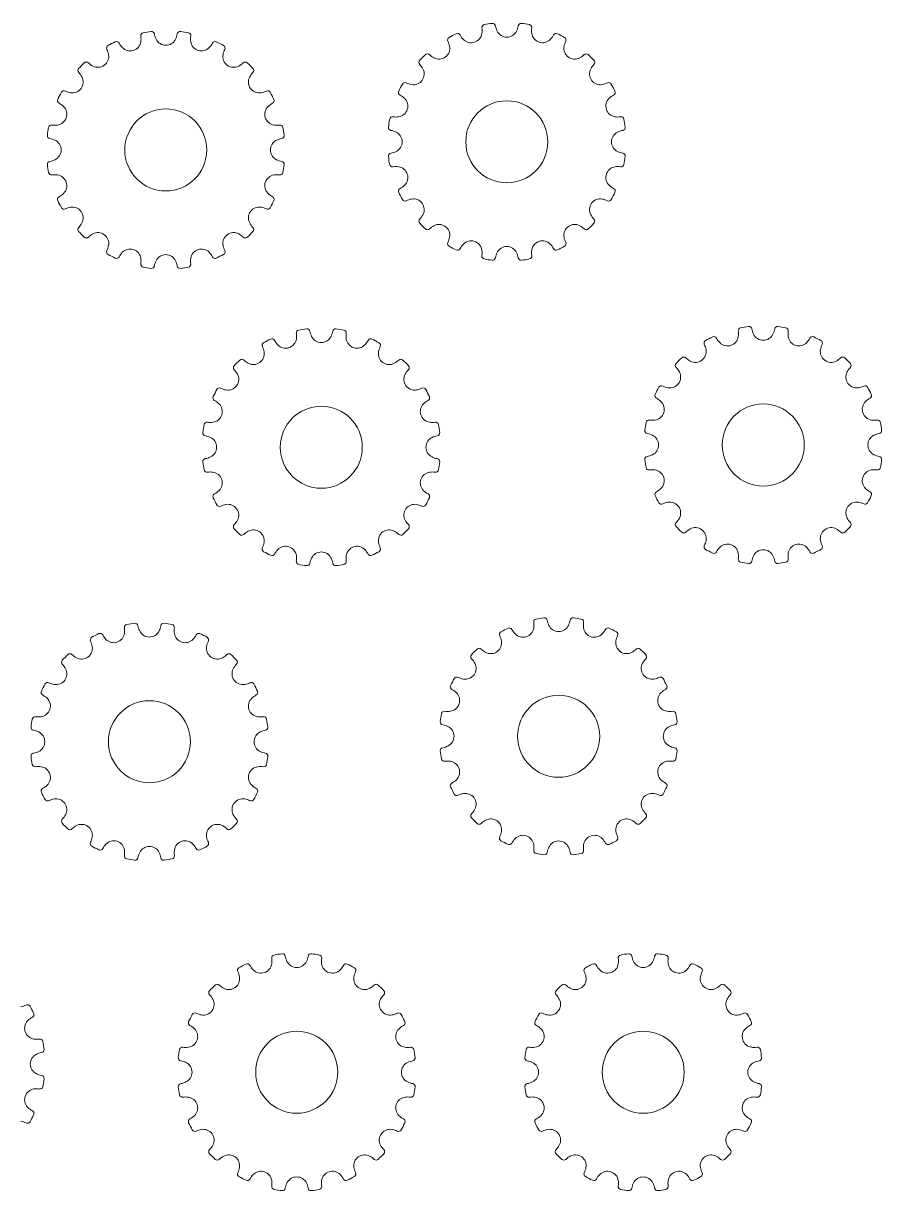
# Model space of a CAD drawing. Header units: millimetres. Extents: x -235 to 641, y 0 to 414.
# Drawn here: x 596.6 to 640.6, y 71 to 130.8 of the extents above; entities that cross this region are included whole.
import ezdxf

# ---------------------------------------------------------------- set-up
doc = ezdxf.new("R2010")
doc.units = ezdxf.units.MM

msp = doc.modelspace()

# ---------------------------------------------------------------- linework, layer by layer
at = {"lineweight": 0}
for centre in [(621.392, 124.733), (603.926, 124.315), (611.891, 109.096), (634.524, 109.21), (624.047, 94.297), (603.088, 94.018), (610.631, 77.098), (628.376, 77.098)]:
    msp.add_circle(centre, 2.1, dxfattribs=at)
for centre, radius, start, end in [((602.796, 130.166), 0.15, 100.93261, 188.22305), ((603.926, 124.315), 6.11, 97.06739, 100.93261), ((603.193, 130.229), 0.15, 9.77695, 97.06739), ((604.66, 130.229), 0.15, 82.93261, 170.22305), ((603.926, 124.315), 6.11, 79.06739, 82.93261), ((605.057, 130.166), 0.15, 351.77695, 79.06739), ((620.262, 130.585), 0.15, 100.93261, 188.22305), ((619.124, 130.421), 1, 352.01055, 8.22305), ((621.392, 124.733), 6.11, 97.06739, 100.93261), ((620.659, 130.648), 0.15, 9.77695, 97.06739), ((621.792, 130.843), 1, 189.77695, 205.98945), ((621.392, 130.648), 0.555, 205.98945, 334.01055), ((620.992, 130.843), 1, 334.01055, 350.22305), ((622.126, 130.648), 0.15, 82.93261, 170.22305), ((621.392, 124.733), 6.11, 79.06739, 82.93261), ((622.523, 130.585), 0.15, 351.77695, 79.06739), ((623.661, 130.421), 1, 171.77695, 187.98945), ((603.926, 124.315), 6.11, 115.06739, 118.93261), ((601.401, 129.713), 0.15, 27.77695, 115.06739), ((602.419, 130.249), 1, 207.77695, 223.98945), ((602.099, 129.94), 0.555, 223.98945, 352.01055), ((601.658, 130.002), 1, 352.01055, 8.22305), ((604.326, 130.425), 1, 189.77695, 205.98945), ((603.926, 130.23), 0.555, 205.98945, 334.01055), ((603.526, 130.425), 1, 334.01055, 350.22305), ((606.195, 130.002), 1, 171.77695, 187.98945), ((605.754, 129.94), 0.555, 187.98945, 316.01055), ((605.434, 130.249), 1, 316.01055, 332.22305), ((606.452, 129.713), 0.15, 64.93261, 152.22305), ((603.926, 124.315), 6.11, 61.06739, 64.93261), ((618.509, 129.95), 0.15, 118.93261, 206.22305), ((617.477, 129.441), 1, 10.01055, 26.22305), ((621.392, 124.733), 6.11, 115.06739, 118.93261), ((618.867, 130.132), 0.15, 27.77695, 115.06739), ((619.885, 130.668), 1, 207.77695, 223.98945), ((619.564, 130.359), 0.555, 223.98945, 352.01055), ((623.22, 130.359), 0.555, 187.98945, 316.01055), ((622.9, 130.668), 1, 316.01055, 332.22305), ((623.917, 130.132), 0.15, 64.93261, 152.22305), ((621.392, 124.733), 6.11, 61.06739, 64.93261), ((625.307, 129.441), 1, 153.77695, 169.98945), ((624.276, 129.95), 0.15, 333.77695, 61.06739), ((600.45, 129.1), 0.555, 241.98945, 10.01055), ((601.043, 129.531), 0.15, 118.93261, 206.22305), ((600.011, 129.023), 1, 10.01055, 26.22305), ((607.403, 129.1), 0.555, 169.98945, 298.01055), ((607.841, 129.023), 1, 153.77695, 169.98945), ((606.81, 129.531), 0.15, 333.77695, 61.06739), ((621.392, 124.733), 6.11, 133.06739, 136.93261), ((617.322, 129.087), 0.15, 45.77695, 133.06739), ((618.125, 129.912), 1, 225.77695, 241.98945), ((617.916, 129.519), 0.555, 241.98945, 10.01055), ((624.869, 129.519), 0.555, 169.98945, 298.01055), ((624.66, 129.912), 1, 298.01055, 314.22305), ((625.462, 129.087), 0.15, 46.93261, 134.22305), ((621.392, 124.733), 6.11, 43.06739, 46.93261), ((603.926, 124.315), 6.11, 133.06739, 136.93261), ((599.857, 128.669), 0.15, 45.77695, 133.06739), ((600.659, 129.493), 1, 225.77695, 241.98945), ((607.194, 129.493), 1, 298.01055, 314.22305), ((607.996, 128.669), 0.15, 46.93261, 134.22305), ((603.926, 124.315), 6.11, 43.06739, 46.93261), ((617.038, 128.803), 0.15, 136.93261, 224.22305), ((616.214, 128.001), 1, 28.01055, 44.22305), ((626.571, 128.001), 1, 135.77695, 151.98945), ((625.746, 128.803), 0.15, 315.77695, 43.06739), ((599.141, 127.791), 0.555, 259.98945, 28.01055), ((599.572, 128.384), 0.15, 136.93261, 224.22305), ((598.748, 127.582), 1, 28.01055, 44.22305), ((608.712, 127.791), 0.555, 151.98945, 280.01055), ((609.105, 127.582), 1, 135.77695, 151.98945), ((608.281, 128.384), 0.15, 315.77695, 43.06739), ((616.607, 128.21), 0.555, 259.98945, 28.01055), ((626.178, 128.21), 0.555, 151.98945, 280.01055), ((598.71, 127.198), 0.15, 63.77695, 151.06739), ((599.218, 128.23), 1, 243.77695, 259.98945), ((608.634, 128.23), 1, 280.01055, 296.22305), ((609.143, 127.198), 0.15, 28.93261, 116.22305), ((615.994, 127.259), 0.15, 154.93261, 242.22305), ((621.392, 124.733), 6.11, 151.06739, 154.93261), ((616.176, 127.617), 0.15, 63.77695, 151.06739), ((616.684, 128.648), 1, 243.77695, 259.98945), ((626.1, 128.648), 1, 280.01055, 296.22305), ((626.608, 127.617), 0.15, 28.93261, 116.22305), ((621.392, 124.733), 6.11, 25.06739, 28.93261), ((626.791, 127.259), 0.15, 297.77695, 25.06739), ((598.528, 126.84), 0.15, 154.93261, 242.22305), ((603.926, 124.315), 6.11, 151.06739, 154.93261), ((597.992, 125.822), 1, 46.01055, 62.22305), ((609.861, 125.822), 1, 117.77695, 133.98945), ((603.926, 124.315), 6.11, 25.06739, 28.93261), ((609.325, 126.84), 0.15, 297.77695, 25.06739), ((615.767, 126.561), 0.555, 277.98945, 46.01055), ((615.458, 126.241), 1, 46.01055, 62.22305), ((627.018, 126.561), 0.555, 133.98945, 262.01055), ((627.327, 126.241), 1, 117.77695, 133.98945), ((598.301, 126.142), 0.555, 277.98945, 46.01055), ((609.552, 126.142), 0.555, 133.98945, 262.01055), ((598.075, 125.445), 0.15, 81.77695, 169.06739), ((598.239, 126.583), 1, 261.77695, 277.98945), ((609.614, 126.583), 1, 262.01055, 278.22305), ((609.778, 125.445), 0.15, 10.93261, 98.22305), ((621.392, 124.733), 6.11, 169.06739, 172.93261), ((615.54, 125.864), 0.15, 81.77695, 169.06739), ((615.705, 127.002), 1, 261.77695, 277.98945), ((627.08, 127.002), 1, 262.01055, 278.22305), ((627.244, 125.864), 0.15, 10.93261, 98.22305), ((621.392, 124.733), 6.11, 7.06739, 10.93261), ((598.012, 125.048), 0.15, 172.93261, 260.22305), ((603.926, 124.315), 6.11, 169.06739, 172.93261), ((609.841, 125.048), 0.15, 279.77695, 7.06739), ((603.926, 124.315), 6.11, 7.06739, 10.93261), ((615.478, 125.467), 0.15, 172.93261, 260.22305), ((615.282, 124.333), 1, 64.01055, 80.22305), ((615.477, 124.733), 0.555, 295.98945, 64.01055), ((627.307, 124.733), 0.555, 115.98945, 244.01055), ((627.502, 124.333), 1, 99.77695, 115.98945), ((627.307, 125.467), 0.15, 279.77695, 7.06739), ((597.816, 123.915), 1, 64.01055, 80.22305), ((598.011, 124.315), 0.555, 295.98945, 64.01055), ((609.841, 124.315), 0.555, 115.98945, 244.01055), ((610.036, 123.915), 1, 99.77695, 115.98945), ((598.012, 123.581), 0.15, 99.77695, 187.06739), ((597.816, 124.715), 1, 279.77695, 295.98945), ((610.036, 124.715), 1, 244.01055, 260.22305), ((609.841, 123.581), 0.15, 352.93261, 80.22305), ((615.478, 124), 0.15, 99.77695, 187.06739), ((621.392, 124.733), 6.11, 187.06739, 190.93261), ((615.282, 125.133), 1, 279.77695, 295.98945), ((627.502, 125.133), 1, 244.01055, 260.22305), ((627.307, 124), 0.15, 352.93261, 80.22305), ((621.392, 124.733), 6.11, 349.06739, 352.93261), ((603.926, 124.315), 6.11, 187.06739, 190.93261), ((598.075, 123.184), 0.15, 190.93261, 278.22305), ((609.778, 123.184), 0.15, 261.77695, 349.06739), ((603.926, 124.315), 6.11, 349.06739, 352.93261), ((615.54, 123.603), 0.15, 190.93261, 278.22305), ((615.705, 122.465), 1, 82.01055, 98.22305), ((615.767, 122.906), 0.555, 313.98945, 82.01055), ((627.018, 122.906), 0.555, 97.98945, 226.01055), ((627.08, 122.465), 1, 81.77695, 97.98945), ((627.244, 123.603), 0.15, 261.77695, 349.06739), ((598.239, 122.046), 1, 82.01055, 98.22305), ((598.301, 122.487), 0.555, 313.98945, 82.01055), ((609.552, 122.487), 0.555, 97.98945, 226.01055), ((609.614, 122.046), 1, 81.77695, 97.98945), ((598.528, 121.789), 0.15, 117.77695, 205.06739), ((597.992, 122.807), 1, 297.77695, 313.98945), ((609.861, 122.807), 1, 226.01055, 242.22305), ((609.325, 121.789), 0.15, 334.93261, 62.22305), ((615.994, 122.208), 0.15, 117.77695, 205.06739), ((621.392, 124.733), 6.11, 205.06739, 208.93261), ((615.458, 123.226), 1, 297.77695, 313.98945), ((627.327, 123.226), 1, 226.01055, 242.22305), ((621.392, 124.733), 6.11, 331.06739, 334.93261), ((626.791, 122.208), 0.15, 334.93261, 62.22305), ((603.926, 124.315), 6.11, 205.06739, 208.93261), ((598.71, 121.431), 0.15, 208.93261, 296.22305), ((599.218, 120.4), 1, 100.01055, 116.22305), ((599.141, 120.838), 0.555, 331.98945, 100.01055), ((608.712, 120.838), 0.555, 79.98945, 208.01055), ((608.634, 120.4), 1, 63.77695, 79.98945), ((609.143, 121.431), 0.15, 243.77695, 331.06739), ((603.926, 124.315), 6.11, 331.06739, 334.93261), ((616.176, 121.85), 0.15, 208.93261, 296.22305), ((616.684, 120.818), 1, 100.01055, 116.22305), ((616.607, 121.257), 0.555, 331.98945, 100.01055), ((626.178, 121.257), 0.555, 79.98945, 208.01055), ((626.1, 120.818), 1, 63.77695, 79.98945), ((626.608, 121.85), 0.15, 243.77695, 331.06739), ((617.038, 120.664), 0.15, 135.77695, 223.06739), ((616.214, 121.466), 1, 315.77695, 331.98945), ((626.571, 121.466), 1, 208.01055, 224.22305), ((625.746, 120.664), 0.15, 316.93261, 44.22305), ((599.572, 120.245), 0.15, 135.77695, 223.06739), ((603.926, 124.315), 6.11, 223.06739, 226.93261), ((598.748, 121.047), 1, 315.77695, 331.98945), ((603.926, 124.315), 6.11, 313.06739, 316.93261), ((609.105, 121.047), 1, 208.01055, 224.22305), ((608.281, 120.245), 0.15, 316.93261, 44.22305), ((621.392, 124.733), 6.11, 223.06739, 226.93261), ((617.322, 120.379), 0.15, 226.93261, 314.22305), ((618.125, 119.555), 1, 118.01055, 134.22305), ((617.916, 119.948), 0.555, 349.98945, 118.01055), ((624.869, 119.948), 0.555, 61.98945, 190.01055), ((624.66, 119.555), 1, 45.77695, 61.98945), ((625.462, 120.379), 0.15, 225.77695, 313.06739), ((621.392, 124.733), 6.11, 313.06739, 316.93261), ((599.857, 119.96), 0.15, 226.93261, 314.22305), ((600.659, 119.136), 1, 118.01055, 134.22305), ((600.45, 119.529), 0.555, 349.98945, 118.01055), ((607.403, 119.529), 0.555, 61.98945, 190.01055), ((607.194, 119.136), 1, 45.77695, 61.98945), ((607.996, 119.96), 0.15, 225.77695, 313.06739), ((618.509, 119.517), 0.15, 153.77695, 241.06739), ((617.477, 120.025), 1, 333.77695, 349.98945), ((619.564, 119.108), 0.555, 7.98945, 136.01055), ((623.22, 119.108), 0.555, 43.98945, 172.01055), ((625.307, 120.025), 1, 190.01055, 206.22305), ((624.276, 119.517), 0.15, 298.93261, 26.22305), ((601.043, 119.098), 0.15, 153.77695, 241.06739), ((600.011, 119.607), 1, 333.77695, 349.98945), ((603.926, 124.315), 6.11, 241.06739, 244.93261), ((602.419, 118.38), 1, 136.01055, 152.22305), ((602.099, 118.689), 0.555, 7.98945, 136.01055), ((603.926, 118.4), 0.555, 25.98945, 154.01055), ((605.754, 118.689), 0.555, 43.98945, 172.01055), ((605.434, 118.38), 1, 27.77695, 43.98945), ((603.926, 124.315), 6.11, 295.06739, 298.93261), ((607.841, 119.607), 1, 190.01055, 206.22305), ((606.81, 119.098), 0.15, 298.93261, 26.22305), ((621.392, 124.733), 6.11, 241.06739, 244.93261), ((618.867, 119.335), 0.15, 244.93261, 332.22305), ((619.885, 118.799), 1, 136.01055, 152.22305), ((619.124, 119.046), 1, 351.77695, 7.98945), ((621.792, 118.623), 1, 154.01055, 170.22305), ((621.392, 118.818), 0.555, 25.98945, 154.01055), ((620.992, 118.623), 1, 9.77695, 25.98945), ((623.661, 119.046), 1, 172.01055, 188.22305), ((622.9, 118.799), 1, 27.77695, 43.98945), ((623.917, 119.335), 0.15, 207.77695, 295.06739), ((621.392, 124.733), 6.11, 295.06739, 298.93261), ((601.401, 118.916), 0.15, 244.93261, 332.22305), ((602.796, 118.463), 0.15, 171.77695, 259.06739), ((601.658, 118.627), 1, 351.77695, 7.98945), ((603.193, 118.4), 0.15, 262.93261, 350.22305), ((604.326, 118.205), 1, 154.01055, 170.22305), ((603.526, 118.205), 1, 9.77695, 25.98945), ((604.66, 118.4), 0.15, 189.77695, 277.06739), ((605.057, 118.463), 0.15, 280.93261, 8.22305), ((606.195, 118.627), 1, 172.01055, 188.22305), ((606.452, 118.916), 0.15, 207.77695, 295.06739), ((620.262, 118.882), 0.15, 171.77695, 259.06739), ((621.392, 124.733), 6.11, 259.06739, 262.93261), ((620.659, 118.819), 0.15, 262.93261, 350.22305), ((622.126, 118.819), 0.15, 189.77695, 277.06739), ((621.392, 124.733), 6.11, 277.06739, 280.93261), ((622.523, 118.882), 0.15, 280.93261, 8.22305), ((603.926, 124.315), 6.11, 259.06739, 262.93261), ((603.926, 124.315), 6.11, 277.06739, 280.93261), ((610.761, 114.948), 0.15, 100.93261, 188.22305), ((609.622, 114.784), 1, 352.01055, 8.22305), ((611.891, 109.096), 6.11, 97.06739, 100.93261), ((611.158, 115.011), 0.15, 9.77695, 97.06739), ((612.291, 115.206), 1, 189.77695, 205.98945), ((611.891, 115.011), 0.555, 205.98945, 334.01055), ((611.491, 115.206), 1, 334.01055, 350.22305), ((612.624, 115.011), 0.15, 82.93261, 170.22305), ((611.891, 109.096), 6.11, 79.06739, 82.93261), ((613.021, 114.948), 0.15, 351.77695, 79.06739), ((614.159, 114.784), 1, 171.77695, 187.98945), ((631.999, 114.608), 0.15, 27.77695, 115.06739), ((632.696, 114.835), 0.555, 223.98945, 352.01055), ((633.394, 115.062), 0.15, 100.93261, 188.22305), ((632.255, 114.897), 1, 352.01055, 8.22305), ((634.524, 109.21), 6.11, 97.06739, 100.93261), ((633.791, 115.125), 0.15, 9.77695, 97.06739), ((634.924, 115.32), 1, 189.77695, 205.98945), ((634.524, 115.125), 0.555, 205.98945, 334.01055), ((634.124, 115.32), 1, 334.01055, 350.22305), ((635.257, 115.125), 0.15, 82.93261, 170.22305), ((634.524, 109.21), 6.11, 79.06739, 82.93261), ((635.654, 115.062), 0.15, 351.77695, 79.06739), ((636.792, 114.897), 1, 171.77695, 187.98945), ((636.352, 114.835), 0.555, 187.98945, 316.01055), ((637.049, 114.608), 0.15, 64.93261, 152.22305), ((609.008, 114.313), 0.15, 118.93261, 206.22305), ((607.976, 113.804), 1, 10.01055, 26.22305), ((611.891, 109.096), 6.11, 115.06739, 118.93261), ((609.366, 114.495), 0.15, 27.77695, 115.06739), ((610.383, 115.031), 1, 207.77695, 223.98945), ((610.063, 114.722), 0.555, 223.98945, 352.01055), ((613.719, 114.722), 0.555, 187.98945, 316.01055), ((613.399, 115.031), 1, 316.01055, 332.22305), ((614.416, 114.495), 0.15, 64.93261, 152.22305), ((611.891, 109.096), 6.11, 61.06739, 64.93261), ((615.806, 113.804), 1, 153.77695, 169.98945), ((614.774, 114.313), 0.15, 333.77695, 61.06739), ((631.641, 114.426), 0.15, 118.93261, 206.22305), ((630.609, 113.918), 1, 10.01055, 26.22305), ((634.524, 109.21), 6.11, 115.06739, 118.93261), ((633.016, 115.144), 1, 207.77695, 223.98945), ((636.032, 115.144), 1, 316.01055, 332.22305), ((634.524, 109.21), 6.11, 61.06739, 64.93261), ((638.439, 113.918), 1, 153.77695, 169.98945), ((637.407, 114.426), 0.15, 333.77695, 61.06739), ((611.891, 109.096), 6.11, 133.06739, 136.93261), ((607.821, 113.45), 0.15, 45.77695, 133.06739), ((608.623, 114.275), 1, 225.77695, 241.98945), ((608.414, 113.882), 0.555, 241.98945, 10.01055), ((615.368, 113.882), 0.555, 169.98945, 298.01055), ((615.159, 114.275), 1, 298.01055, 314.22305), ((615.961, 113.45), 0.15, 46.93261, 134.22305), ((611.891, 109.096), 6.11, 43.06739, 46.93261), ((634.524, 109.21), 6.11, 133.06739, 136.93261), ((630.454, 113.564), 0.15, 45.77695, 133.06739), ((631.256, 114.388), 1, 225.77695, 241.98945), ((631.047, 113.995), 0.555, 241.98945, 10.01055), ((638.001, 113.995), 0.555, 169.98945, 298.01055), ((637.792, 114.388), 1, 298.01055, 314.22305), ((638.594, 113.564), 0.15, 46.93261, 134.22305), ((634.524, 109.21), 6.11, 43.06739, 46.93261), ((607.537, 113.166), 0.15, 136.93261, 224.22305), ((606.713, 112.364), 1, 28.01055, 44.22305), ((617.069, 112.364), 1, 135.77695, 151.98945), ((616.245, 113.166), 0.15, 315.77695, 43.06739), ((630.17, 113.28), 0.15, 136.93261, 224.22305), ((629.346, 112.478), 1, 28.01055, 44.22305), ((639.702, 112.478), 1, 135.77695, 151.98945), ((638.878, 113.28), 0.15, 315.77695, 43.06739), ((607.106, 112.573), 0.555, 259.98945, 28.01055), ((616.676, 112.573), 0.555, 151.98945, 280.01055), ((629.739, 112.687), 0.555, 259.98945, 28.01055), ((639.309, 112.687), 0.555, 151.98945, 280.01055), ((611.891, 109.096), 6.11, 151.06739, 154.93261), ((606.675, 111.98), 0.15, 63.77695, 151.06739), ((607.183, 113.011), 1, 243.77695, 259.98945), ((616.599, 113.011), 1, 280.01055, 296.22305), ((617.107, 111.98), 0.15, 28.93261, 116.22305), ((611.891, 109.096), 6.11, 25.06739, 28.93261), ((629.125, 111.735), 0.15, 154.93261, 242.22305), ((634.524, 109.21), 6.11, 151.06739, 154.93261), ((629.308, 112.093), 0.15, 63.77695, 151.06739), ((629.816, 113.125), 1, 243.77695, 259.98945), ((639.232, 113.125), 1, 280.01055, 296.22305), ((639.74, 112.093), 0.15, 28.93261, 116.22305), ((634.524, 109.21), 6.11, 25.06739, 28.93261), ((639.923, 111.735), 0.15, 297.77695, 25.06739), ((606.492, 111.622), 0.15, 154.93261, 242.22305), ((606.265, 110.924), 0.555, 277.98945, 46.01055), ((605.956, 110.604), 1, 46.01055, 62.22305), ((617.516, 110.924), 0.555, 133.98945, 262.01055), ((617.825, 110.604), 1, 117.77695, 133.98945), ((617.289, 111.622), 0.15, 297.77695, 25.06739), ((628.898, 111.038), 0.555, 277.98945, 46.01055), ((628.589, 110.718), 1, 46.01055, 62.22305), ((640.149, 111.038), 0.555, 133.98945, 262.01055), ((640.458, 110.718), 1, 117.77695, 133.98945), ((611.891, 109.096), 6.11, 169.06739, 172.93261), ((606.039, 110.227), 0.15, 81.77695, 169.06739), ((606.204, 111.365), 1, 261.77695, 277.98945), ((617.578, 111.365), 1, 262.01055, 278.22305), ((617.743, 110.227), 0.15, 10.93261, 98.22305), ((611.891, 109.096), 6.11, 7.06739, 10.93261), ((634.524, 109.21), 6.11, 169.06739, 172.93261), ((628.672, 110.34), 0.15, 81.77695, 169.06739), ((628.837, 111.478), 1, 261.77695, 277.98945), ((640.211, 111.478), 1, 262.01055, 278.22305), ((640.376, 110.34), 0.15, 10.93261, 98.22305), ((634.524, 109.21), 6.11, 7.06739, 10.93261), ((605.976, 109.83), 0.15, 172.93261, 260.22305), ((605.781, 108.696), 1, 64.01055, 80.22305), ((605.976, 109.096), 0.555, 295.98945, 64.01055), ((617.806, 109.096), 0.555, 115.98945, 244.01055), ((618.001, 108.696), 1, 99.77695, 115.98945), ((617.806, 109.83), 0.15, 279.77695, 7.06739), ((628.609, 109.943), 0.15, 172.93261, 260.22305), ((628.414, 108.81), 1, 64.01055, 80.22305), ((628.609, 109.21), 0.555, 295.98945, 64.01055), ((640.439, 109.21), 0.555, 115.98945, 244.01055), ((640.634, 108.81), 1, 99.77695, 115.98945), ((640.439, 109.943), 0.15, 279.77695, 7.06739), ((605.976, 108.363), 0.15, 99.77695, 187.06739), ((611.891, 109.096), 6.11, 187.06739, 190.93261), ((605.781, 109.496), 1, 279.77695, 295.98945), ((618.001, 109.496), 1, 244.01055, 260.22305), ((617.806, 108.363), 0.15, 352.93261, 80.22305), ((611.891, 109.096), 6.11, 349.06739, 352.93261), ((628.609, 108.477), 0.15, 99.77695, 187.06739), ((634.524, 109.21), 6.11, 187.06739, 190.93261), ((628.414, 109.61), 1, 279.77695, 295.98945), ((640.634, 109.61), 1, 244.01055, 260.22305), ((640.439, 108.477), 0.15, 352.93261, 80.22305), ((634.524, 109.21), 6.11, 349.06739, 352.93261), ((606.039, 107.966), 0.15, 190.93261, 278.22305), ((606.204, 106.828), 1, 82.01055, 98.22305), ((606.265, 107.269), 0.555, 313.98945, 82.01055), ((617.516, 107.269), 0.555, 97.98945, 226.01055), ((617.578, 106.828), 1, 81.77695, 97.98945), ((617.743, 107.966), 0.15, 261.77695, 349.06739), ((628.672, 108.08), 0.15, 190.93261, 278.22305), ((628.837, 106.941), 1, 82.01055, 98.22305), ((628.898, 107.382), 0.555, 313.98945, 82.01055), ((640.149, 107.382), 0.555, 97.98945, 226.01055), ((640.211, 106.941), 1, 81.77695, 97.98945), ((640.376, 108.08), 0.15, 261.77695, 349.06739), ((628.589, 107.702), 1, 297.77695, 313.98945), ((640.458, 107.702), 1, 226.01055, 242.22305), ((606.492, 106.571), 0.15, 117.77695, 205.06739), ((611.891, 109.096), 6.11, 205.06739, 208.93261), ((605.956, 107.589), 1, 297.77695, 313.98945), ((617.825, 107.589), 1, 226.01055, 242.22305), ((611.891, 109.096), 6.11, 331.06739, 334.93261), ((617.289, 106.571), 0.15, 334.93261, 62.22305), ((629.125, 106.685), 0.15, 117.77695, 205.06739), ((634.524, 109.21), 6.11, 205.06739, 208.93261), ((634.524, 109.21), 6.11, 331.06739, 334.93261), ((639.923, 106.685), 0.15, 334.93261, 62.22305), ((606.675, 106.213), 0.15, 208.93261, 296.22305), ((607.183, 105.181), 1, 100.01055, 116.22305), ((607.106, 105.62), 0.555, 331.98945, 100.01055), ((616.676, 105.62), 0.555, 79.98945, 208.01055), ((616.599, 105.181), 1, 63.77695, 79.98945), ((617.107, 106.213), 0.15, 243.77695, 331.06739), ((629.308, 106.327), 0.15, 208.93261, 296.22305), ((629.816, 105.295), 1, 100.01055, 116.22305), ((629.739, 105.733), 0.555, 331.98945, 100.01055), ((639.309, 105.733), 0.555, 79.98945, 208.01055), ((639.232, 105.295), 1, 63.77695, 79.98945), ((639.74, 106.327), 0.15, 243.77695, 331.06739), ((606.713, 105.829), 1, 315.77695, 331.98945), ((617.069, 105.829), 1, 208.01055, 224.22305), ((630.17, 105.14), 0.15, 135.77695, 223.06739), ((629.346, 105.942), 1, 315.77695, 331.98945), ((639.702, 105.942), 1, 208.01055, 224.22305), ((638.878, 105.14), 0.15, 316.93261, 44.22305), ((607.537, 105.027), 0.15, 135.77695, 223.06739), ((611.891, 109.096), 6.11, 223.06739, 226.93261), ((607.821, 104.742), 0.15, 226.93261, 314.22305), ((608.623, 103.918), 1, 118.01055, 134.22305), ((608.414, 104.311), 0.555, 349.98945, 118.01055), ((615.368, 104.311), 0.555, 61.98945, 190.01055), ((615.159, 103.918), 1, 45.77695, 61.98945), ((615.961, 104.742), 0.15, 225.77695, 313.06739), ((611.891, 109.096), 6.11, 313.06739, 316.93261), ((616.245, 105.027), 0.15, 316.93261, 44.22305), ((634.524, 109.21), 6.11, 223.06739, 226.93261), ((630.454, 104.856), 0.15, 226.93261, 314.22305), ((631.256, 104.032), 1, 118.01055, 134.22305), ((631.047, 104.425), 0.555, 349.98945, 118.01055), ((638.001, 104.425), 0.555, 61.98945, 190.01055), ((637.792, 104.032), 1, 45.77695, 61.98945), ((638.594, 104.856), 0.15, 225.77695, 313.06739), ((634.524, 109.21), 6.11, 313.06739, 316.93261), ((607.976, 104.388), 1, 333.77695, 349.98945), ((610.063, 103.471), 0.555, 7.98945, 136.01055), ((613.719, 103.471), 0.555, 43.98945, 172.01055), ((615.806, 104.388), 1, 190.01055, 206.22305), ((631.641, 103.994), 0.15, 153.77695, 241.06739), ((630.609, 104.502), 1, 333.77695, 349.98945), ((632.696, 103.584), 0.555, 7.98945, 136.01055), ((636.352, 103.584), 0.555, 43.98945, 172.01055), ((638.439, 104.502), 1, 190.01055, 206.22305), ((637.407, 103.994), 0.15, 298.93261, 26.22305), ((609.008, 103.88), 0.15, 153.77695, 241.06739), ((611.891, 109.096), 6.11, 241.06739, 244.93261), ((609.366, 103.698), 0.15, 244.93261, 332.22305), ((610.383, 103.162), 1, 136.01055, 152.22305), ((609.622, 103.409), 1, 351.77695, 7.98945), ((612.291, 102.986), 1, 154.01055, 170.22305), ((611.891, 103.181), 0.555, 25.98945, 154.01055), ((611.491, 102.986), 1, 9.77695, 25.98945), ((614.159, 103.409), 1, 172.01055, 188.22305), ((613.399, 103.162), 1, 27.77695, 43.98945), ((614.416, 103.698), 0.15, 207.77695, 295.06739), ((611.891, 109.096), 6.11, 295.06739, 298.93261), ((614.774, 103.88), 0.15, 298.93261, 26.22305), ((634.524, 109.21), 6.11, 241.06739, 244.93261), ((631.999, 103.811), 0.15, 244.93261, 332.22305), ((633.016, 103.275), 1, 136.01055, 152.22305), ((632.255, 103.522), 1, 351.77695, 7.98945), ((634.924, 103.1), 1, 154.01055, 170.22305), ((634.524, 103.295), 0.555, 25.98945, 154.01055), ((634.124, 103.1), 1, 9.77695, 25.98945), ((636.792, 103.522), 1, 172.01055, 188.22305), ((636.032, 103.275), 1, 27.77695, 43.98945), ((637.049, 103.811), 0.15, 207.77695, 295.06739), ((634.524, 109.21), 6.11, 295.06739, 298.93261), ((610.761, 103.245), 0.15, 171.77695, 259.06739), ((611.891, 109.096), 6.11, 259.06739, 262.93261), ((611.158, 103.182), 0.15, 262.93261, 350.22305), ((612.624, 103.182), 0.15, 189.77695, 277.06739), ((611.891, 109.096), 6.11, 277.06739, 280.93261), ((613.021, 103.245), 0.15, 280.93261, 8.22305), ((633.394, 103.358), 0.15, 171.77695, 259.06739), ((634.524, 109.21), 6.11, 259.06739, 262.93261), ((633.791, 103.295), 0.15, 262.93261, 350.22305), ((635.257, 103.295), 0.15, 189.77695, 277.06739), ((634.524, 109.21), 6.11, 277.06739, 280.93261), ((635.654, 103.358), 0.15, 280.93261, 8.22305), ((601.958, 99.87), 0.15, 100.93261, 188.22305), ((600.82, 99.705), 1, 352.01055, 8.22305), ((603.088, 94.018), 6.11, 97.06739, 100.93261), ((602.355, 99.933), 0.15, 9.77695, 97.06739), ((603.488, 100.128), 1, 189.77695, 205.98945), ((602.688, 100.128), 1, 334.01055, 350.22305), ((603.821, 99.933), 0.15, 82.93261, 170.22305), ((603.088, 94.018), 6.11, 79.06739, 82.93261), ((604.218, 99.87), 0.15, 351.77695, 79.06739), ((605.357, 99.705), 1, 171.77695, 187.98945), ((624.047, 94.297), 6.11, 115.06739, 118.93261), ((621.522, 99.696), 0.15, 27.77695, 115.06739), ((622.219, 99.923), 0.555, 223.98945, 352.01055), ((622.917, 100.149), 0.15, 100.93261, 188.22305), ((621.779, 99.984), 1, 352.01055, 8.22305), ((624.047, 94.297), 6.11, 97.06739, 100.93261), ((623.314, 100.212), 0.15, 9.77695, 97.06739), ((624.447, 100.407), 1, 189.77695, 205.98945), ((624.047, 100.212), 0.555, 205.98945, 334.01055), ((623.647, 100.407), 1, 334.01055, 350.22305), ((624.78, 100.212), 0.15, 82.93261, 170.22305), ((624.047, 94.297), 6.11, 79.06739, 82.93261), ((625.177, 100.149), 0.15, 351.77695, 79.06739), ((626.316, 99.984), 1, 171.77695, 187.98945), ((625.875, 99.923), 0.555, 187.98945, 316.01055), ((626.572, 99.696), 0.15, 64.93261, 152.22305), ((624.047, 94.297), 6.11, 61.06739, 64.93261), ((600.205, 99.234), 0.15, 118.93261, 206.22305), ((603.088, 94.018), 6.11, 115.06739, 118.93261), ((600.563, 99.416), 0.15, 27.77695, 115.06739), ((601.58, 99.952), 1, 207.77695, 223.98945), ((601.26, 99.643), 0.555, 223.98945, 352.01055), ((603.088, 99.933), 0.555, 205.98945, 334.01055), ((604.916, 99.643), 0.555, 187.98945, 316.01055), ((604.596, 99.952), 1, 316.01055, 332.22305), ((605.613, 99.416), 0.15, 64.93261, 152.22305), ((603.088, 94.018), 6.11, 61.06739, 64.93261), ((605.971, 99.234), 0.15, 333.77695, 61.06739), ((621.164, 99.513), 0.15, 118.93261, 206.22305), ((620.132, 99.005), 1, 10.01055, 26.22305), ((622.539, 100.232), 1, 207.77695, 223.98945), ((625.555, 100.232), 1, 316.01055, 332.22305), ((627.962, 99.005), 1, 153.77695, 169.98945), ((626.93, 99.513), 0.15, 333.77695, 61.06739), ((599.611, 98.803), 0.555, 241.98945, 10.01055), ((599.173, 98.726), 1, 10.01055, 26.22305), ((606.565, 98.803), 0.555, 169.98945, 298.01055), ((607.003, 98.726), 1, 153.77695, 169.98945), ((624.047, 94.297), 6.11, 133.06739, 136.93261), ((619.977, 98.651), 0.15, 45.77695, 133.06739), ((620.779, 99.475), 1, 225.77695, 241.98945), ((620.57, 99.082), 0.555, 241.98945, 10.01055), ((627.524, 99.082), 0.555, 169.98945, 298.01055), ((627.315, 99.475), 1, 298.01055, 314.22305), ((628.117, 98.651), 0.15, 46.93261, 134.22305), ((624.047, 94.297), 6.11, 43.06739, 46.93261), ((598.734, 98.088), 0.15, 136.93261, 224.22305), ((603.088, 94.018), 6.11, 133.06739, 136.93261), ((599.018, 98.372), 0.15, 45.77695, 133.06739), ((599.82, 99.196), 1, 225.77695, 241.98945), ((606.356, 99.196), 1, 298.01055, 314.22305), ((607.158, 98.372), 0.15, 46.93261, 134.22305), ((603.088, 94.018), 6.11, 43.06739, 46.93261), ((607.442, 98.088), 0.15, 315.77695, 43.06739), ((619.262, 97.774), 0.555, 259.98945, 28.01055), ((619.693, 98.367), 0.15, 136.93261, 224.22305), ((618.869, 97.565), 1, 28.01055, 44.22305), ((628.832, 97.774), 0.555, 151.98945, 280.01055), ((629.225, 97.565), 1, 135.77695, 151.98945), ((628.401, 98.367), 0.15, 315.77695, 43.06739), ((598.303, 97.495), 0.555, 259.98945, 28.01055), ((597.91, 97.286), 1, 28.01055, 44.22305), ((607.873, 97.495), 0.555, 151.98945, 280.01055), ((608.266, 97.286), 1, 135.77695, 151.98945), ((603.088, 94.018), 6.11, 151.06739, 154.93261), ((597.872, 96.901), 0.15, 63.77695, 151.06739), ((598.38, 97.933), 1, 243.77695, 259.98945), ((607.796, 97.933), 1, 280.01055, 296.22305), ((608.304, 96.901), 0.15, 28.93261, 116.22305), ((603.088, 94.018), 6.11, 25.06739, 28.93261), ((618.648, 96.822), 0.15, 154.93261, 242.22305), ((624.047, 94.297), 6.11, 151.06739, 154.93261), ((618.831, 97.18), 0.15, 63.77695, 151.06739), ((619.339, 98.212), 1, 243.77695, 259.98945), ((628.755, 98.212), 1, 280.01055, 296.22305), ((629.263, 97.18), 0.15, 28.93261, 116.22305), ((624.047, 94.297), 6.11, 25.06739, 28.93261), ((629.446, 96.822), 0.15, 297.77695, 25.06739), ((597.689, 96.543), 0.15, 154.93261, 242.22305), ((597.463, 95.846), 0.555, 277.98945, 46.01055), ((597.154, 95.526), 1, 46.01055, 62.22305), ((608.714, 95.846), 0.555, 133.98945, 262.01055), ((609.023, 95.526), 1, 117.77695, 133.98945), ((608.487, 96.543), 0.15, 297.77695, 25.06739), ((618.422, 96.125), 0.555, 277.98945, 46.01055), ((618.113, 95.805), 1, 46.01055, 62.22305), ((629.673, 96.125), 0.555, 133.98945, 262.01055), ((629.982, 95.805), 1, 117.77695, 133.98945), ((603.088, 94.018), 6.11, 169.06739, 172.93261), ((597.236, 95.148), 0.15, 81.77695, 169.06739), ((597.401, 96.286), 1, 261.77695, 277.98945), ((608.775, 96.286), 1, 262.01055, 278.22305), ((608.94, 95.148), 0.15, 10.93261, 98.22305), ((603.088, 94.018), 6.11, 7.06739, 10.93261), ((618.132, 95.03), 0.15, 172.93261, 260.22305), ((624.047, 94.297), 6.11, 169.06739, 172.93261), ((618.195, 95.427), 0.15, 81.77695, 169.06739), ((618.36, 96.566), 1, 261.77695, 277.98945), ((629.734, 96.566), 1, 262.01055, 278.22305), ((629.899, 95.427), 0.15, 10.93261, 98.22305), ((629.962, 95.03), 0.15, 279.77695, 7.06739), ((624.047, 94.297), 6.11, 7.06739, 10.93261), ((597.173, 94.751), 0.15, 172.93261, 260.22305), ((596.978, 93.618), 1, 64.01055, 80.22305), ((597.173, 94.018), 0.555, 295.98945, 64.01055), ((609.003, 94.018), 0.555, 115.98945, 244.01055), ((609.198, 93.618), 1, 99.77695, 115.98945), ((609.003, 94.751), 0.15, 279.77695, 7.06739), ((617.937, 93.897), 1, 64.01055, 80.22305), ((618.132, 94.297), 0.555, 295.98945, 64.01055), ((629.962, 94.297), 0.555, 115.98945, 244.01055), ((630.157, 93.897), 1, 99.77695, 115.98945), ((597.173, 93.285), 0.15, 99.77695, 187.06739), ((603.088, 94.018), 6.11, 187.06739, 190.93261), ((596.978, 94.418), 1, 279.77695, 295.98945), ((609.198, 94.418), 1, 244.01055, 260.22305), ((609.003, 93.285), 0.15, 352.93261, 80.22305), ((603.088, 94.018), 6.11, 349.06739, 352.93261), ((618.132, 93.564), 0.15, 99.77695, 187.06739), ((624.047, 94.297), 6.11, 187.06739, 190.93261), ((617.937, 94.697), 1, 279.77695, 295.98945), ((630.157, 94.697), 1, 244.01055, 260.22305), ((629.962, 93.564), 0.15, 352.93261, 80.22305), ((624.047, 94.297), 6.11, 349.06739, 352.93261), ((597.236, 92.888), 0.15, 190.93261, 278.22305), ((597.401, 91.749), 1, 82.01055, 98.22305), ((597.463, 92.19), 0.555, 313.98945, 82.01055), ((608.714, 92.19), 0.555, 97.98945, 226.01055), ((608.775, 91.749), 1, 81.77695, 97.98945), ((608.94, 92.888), 0.15, 261.77695, 349.06739), ((618.195, 93.167), 0.15, 190.93261, 278.22305), ((618.36, 92.029), 1, 82.01055, 98.22305), ((618.422, 92.469), 0.555, 313.98945, 82.01055), ((629.673, 92.469), 0.555, 97.98945, 226.01055), ((629.734, 92.029), 1, 81.77695, 97.98945), ((629.899, 93.167), 0.15, 261.77695, 349.06739), ((618.113, 92.789), 1, 297.77695, 313.98945), ((629.982, 92.789), 1, 226.01055, 242.22305), ((597.689, 91.493), 0.15, 117.77695, 205.06739), ((597.154, 92.51), 1, 297.77695, 313.98945), ((609.023, 92.51), 1, 226.01055, 242.22305), ((608.487, 91.493), 0.15, 334.93261, 62.22305), ((618.648, 91.772), 0.15, 117.77695, 205.06739), ((624.047, 94.297), 6.11, 205.06739, 208.93261), ((624.047, 94.297), 6.11, 331.06739, 334.93261), ((629.446, 91.772), 0.15, 334.93261, 62.22305), ((603.088, 94.018), 6.11, 205.06739, 208.93261), ((597.872, 91.135), 0.15, 208.93261, 296.22305), ((598.38, 90.103), 1, 100.01055, 116.22305), ((598.303, 90.541), 0.555, 331.98945, 100.01055), ((607.873, 90.541), 0.555, 79.98945, 208.01055), ((607.796, 90.103), 1, 63.77695, 79.98945), ((608.304, 91.135), 0.15, 243.77695, 331.06739), ((603.088, 94.018), 6.11, 331.06739, 334.93261), ((618.831, 91.414), 0.15, 208.93261, 296.22305), ((619.339, 90.382), 1, 100.01055, 116.22305), ((619.262, 90.82), 0.555, 331.98945, 100.01055), ((628.832, 90.82), 0.555, 79.98945, 208.01055), ((628.755, 90.382), 1, 63.77695, 79.98945), ((629.263, 91.414), 0.15, 243.77695, 331.06739), ((597.91, 90.75), 1, 315.77695, 331.98945), ((608.266, 90.75), 1, 208.01055, 224.22305), ((619.693, 90.227), 0.15, 135.77695, 223.06739), ((618.869, 91.029), 1, 315.77695, 331.98945), ((629.225, 91.029), 1, 208.01055, 224.22305), ((628.401, 90.227), 0.15, 316.93261, 44.22305), ((598.734, 89.948), 0.15, 135.77695, 223.06739), ((603.088, 94.018), 6.11, 223.06739, 226.93261), ((599.82, 88.84), 1, 118.01055, 134.22305), ((599.611, 89.233), 0.555, 349.98945, 118.01055), ((606.565, 89.233), 0.555, 61.98945, 190.01055), ((606.356, 88.84), 1, 45.77695, 61.98945), ((603.088, 94.018), 6.11, 313.06739, 316.93261), ((607.442, 89.948), 0.15, 316.93261, 44.22305), ((624.047, 94.297), 6.11, 223.06739, 226.93261), ((619.977, 89.943), 0.15, 226.93261, 314.22305), ((620.779, 89.119), 1, 118.01055, 134.22305), ((620.57, 89.512), 0.555, 349.98945, 118.01055), ((627.524, 89.512), 0.555, 61.98945, 190.01055), ((627.315, 89.119), 1, 45.77695, 61.98945), ((628.117, 89.943), 0.15, 225.77695, 313.06739), ((624.047, 94.297), 6.11, 313.06739, 316.93261), ((599.018, 89.664), 0.15, 226.93261, 314.22305), ((599.173, 89.31), 1, 333.77695, 349.98945), ((607.003, 89.31), 1, 190.01055, 206.22305), ((607.158, 89.664), 0.15, 225.77695, 313.06739), ((621.164, 89.081), 0.15, 153.77695, 241.06739), ((620.132, 89.589), 1, 333.77695, 349.98945), ((622.539, 88.363), 1, 136.01055, 152.22305), ((622.219, 88.672), 0.555, 7.98945, 136.01055), ((625.875, 88.672), 0.555, 43.98945, 172.01055), ((625.555, 88.363), 1, 27.77695, 43.98945), ((627.962, 89.589), 1, 190.01055, 206.22305), ((626.93, 89.081), 0.15, 298.93261, 26.22305), ((600.205, 88.802), 0.15, 153.77695, 241.06739), ((603.088, 94.018), 6.11, 241.06739, 244.93261), ((600.563, 88.619), 0.15, 244.93261, 332.22305), ((601.58, 88.083), 1, 136.01055, 152.22305), ((601.26, 88.392), 0.555, 7.98945, 136.01055), ((600.82, 88.331), 1, 351.77695, 7.98945), ((603.088, 88.103), 0.555, 25.98945, 154.01055), ((605.357, 88.331), 1, 172.01055, 188.22305), ((604.916, 88.392), 0.555, 43.98945, 172.01055), ((604.596, 88.083), 1, 27.77695, 43.98945), ((605.613, 88.619), 0.15, 207.77695, 295.06739), ((603.088, 94.018), 6.11, 295.06739, 298.93261), ((605.971, 88.802), 0.15, 298.93261, 26.22305), ((624.047, 94.297), 6.11, 241.06739, 244.93261), ((621.522, 88.898), 0.15, 244.93261, 332.22305), ((622.917, 88.445), 0.15, 171.77695, 259.06739), ((621.779, 88.61), 1, 351.77695, 7.98945), ((624.447, 88.187), 1, 154.01055, 170.22305), ((624.047, 88.382), 0.555, 25.98945, 154.01055), ((623.647, 88.187), 1, 9.77695, 25.98945), ((625.177, 88.445), 0.15, 280.93261, 8.22305), ((626.316, 88.61), 1, 172.01055, 188.22305), ((626.572, 88.898), 0.15, 207.77695, 295.06739), ((624.047, 94.297), 6.11, 295.06739, 298.93261), ((601.958, 88.166), 0.15, 171.77695, 259.06739), ((603.088, 94.018), 6.11, 259.06739, 262.93261), ((602.355, 88.103), 0.15, 262.93261, 350.22305), ((603.488, 87.908), 1, 154.01055, 170.22305), ((602.688, 87.908), 1, 9.77695, 25.98945), ((603.821, 88.103), 0.15, 189.77695, 277.06739), ((603.088, 94.018), 6.11, 277.06739, 280.93261), ((604.218, 88.166), 0.15, 280.93261, 8.22305), ((624.047, 94.297), 6.11, 259.06739, 262.93261), ((623.314, 88.382), 0.15, 262.93261, 350.22305), ((624.78, 88.382), 0.15, 189.77695, 277.06739), ((624.047, 94.297), 6.11, 277.06739, 280.93261), ((609.5, 82.95), 0.15, 100.93261, 188.22305), ((610.631, 77.098), 6.11, 97.06739, 100.93261), ((609.897, 83.013), 0.15, 9.77695, 97.06739), ((611.364, 83.013), 0.15, 82.93261, 170.22305), ((610.631, 77.098), 6.11, 79.06739, 82.93261), ((611.761, 82.95), 0.15, 351.77695, 79.06739), ((627.246, 82.95), 0.15, 100.93261, 188.22305), ((628.376, 77.098), 6.11, 97.06739, 100.93261), ((627.643, 83.013), 0.15, 9.77695, 97.06739), ((629.109, 83.013), 0.15, 82.93261, 170.22305), ((628.376, 77.098), 6.11, 79.06739, 82.93261), ((629.506, 82.95), 0.15, 351.77695, 79.06739), ((610.631, 77.098), 6.11, 115.06739, 118.93261), ((608.105, 82.497), 0.15, 27.77695, 115.06739), ((609.123, 83.033), 1, 207.77695, 223.98945), ((608.803, 82.724), 0.555, 223.98945, 352.01055), ((608.362, 82.786), 1, 352.01055, 8.22305), ((611.031, 83.208), 1, 189.77695, 205.98945), ((610.631, 83.013), 0.555, 205.98945, 334.01055), ((610.231, 83.208), 1, 334.01055, 350.22305), ((612.899, 82.786), 1, 171.77695, 187.98945), ((612.458, 82.724), 0.555, 187.98945, 316.01055), ((612.138, 83.033), 1, 316.01055, 332.22305), ((613.156, 82.497), 0.15, 64.93261, 152.22305), ((610.631, 77.098), 6.11, 61.06739, 64.93261), ((628.376, 77.098), 6.11, 115.06739, 118.93261), ((625.851, 82.497), 0.15, 27.77695, 115.06739), ((626.868, 83.033), 1, 207.77695, 223.98945), ((626.548, 82.724), 0.555, 223.98945, 352.01055), ((626.107, 82.786), 1, 352.01055, 8.22305), ((628.776, 83.208), 1, 189.77695, 205.98945), ((628.376, 83.013), 0.555, 205.98945, 334.01055), ((627.976, 83.208), 1, 334.01055, 350.22305), ((630.644, 82.786), 1, 171.77695, 187.98945), ((630.204, 82.724), 0.555, 187.98945, 316.01055), ((629.884, 83.033), 1, 316.01055, 332.22305), ((630.901, 82.497), 0.15, 64.93261, 152.22305), ((628.376, 77.098), 6.11, 61.06739, 64.93261), ((607.154, 81.883), 0.555, 241.98945, 10.01055), ((607.747, 82.314), 0.15, 118.93261, 206.22305), ((606.716, 81.806), 1, 10.01055, 26.22305), ((614.107, 81.883), 0.555, 169.98945, 298.01055), ((614.546, 81.806), 1, 153.77695, 169.98945), ((613.514, 82.314), 0.15, 333.77695, 61.06739), ((624.899, 81.883), 0.555, 241.98945, 10.01055), ((625.493, 82.314), 0.15, 118.93261, 206.22305), ((624.461, 81.806), 1, 10.01055, 26.22305), ((631.853, 81.883), 0.555, 169.98945, 298.01055), ((632.291, 81.806), 1, 153.77695, 169.98945), ((631.259, 82.314), 0.15, 333.77695, 61.06739), ((610.631, 77.098), 6.11, 133.06739, 136.93261), ((606.561, 81.452), 0.15, 45.77695, 133.06739), ((607.363, 82.276), 1, 225.77695, 241.98945), ((613.898, 82.276), 1, 298.01055, 314.22305), ((614.7, 81.452), 0.15, 46.93261, 134.22305), ((610.631, 77.098), 6.11, 43.06739, 46.93261), ((628.376, 77.098), 6.11, 133.06739, 136.93261), ((624.306, 81.452), 0.15, 45.77695, 133.06739), ((625.108, 82.276), 1, 225.77695, 241.98945), ((631.644, 82.276), 1, 298.01055, 314.22305), ((632.446, 81.452), 0.15, 46.93261, 134.22305), ((628.376, 77.098), 6.11, 43.06739, 46.93261), ((605.845, 80.575), 0.555, 259.98945, 28.01055), ((606.277, 81.168), 0.15, 136.93261, 224.22305), ((605.452, 80.366), 1, 28.01055, 44.22305), ((615.416, 80.575), 0.555, 151.98945, 280.01055), ((615.809, 80.366), 1, 135.77695, 151.98945), ((614.985, 81.168), 0.15, 315.77695, 43.06739), ((623.591, 80.575), 0.555, 259.98945, 28.01055), ((624.022, 81.168), 0.15, 136.93261, 224.22305), ((623.198, 80.366), 1, 28.01055, 44.22305), ((633.161, 80.575), 0.555, 151.98945, 280.01055), ((633.554, 80.366), 1, 135.77695, 151.98945), ((632.73, 81.168), 0.15, 315.77695, 43.06739), ((596.336, 81.432), 1, 280.01055, 296.22305), ((596.844, 80.4), 0.15, 28.93261, 116.22305), ((591.628, 77.517), 6.11, 25.06739, 28.93261), ((597.026, 80.042), 0.15, 297.77695, 25.06739), ((605.414, 79.981), 0.15, 63.77695, 151.06739), ((605.923, 81.013), 1, 243.77695, 259.98945), ((615.339, 81.013), 1, 280.01055, 296.22305), ((615.847, 79.981), 0.15, 28.93261, 116.22305), ((623.16, 79.981), 0.15, 63.77695, 151.06739), ((623.668, 81.013), 1, 243.77695, 259.98945), ((633.084, 81.013), 1, 280.01055, 296.22305), ((633.592, 79.981), 0.15, 28.93261, 116.22305), ((597.253, 79.345), 0.555, 133.98945, 262.01055), ((597.562, 79.025), 1, 117.77695, 133.98945), ((605.232, 79.623), 0.15, 154.93261, 242.22305), ((610.631, 77.098), 6.11, 151.06739, 154.93261), ((604.696, 78.606), 1, 46.01055, 62.22305), ((616.565, 78.606), 1, 117.77695, 133.98945), ((610.631, 77.098), 6.11, 25.06739, 28.93261), ((616.029, 79.623), 0.15, 297.77695, 25.06739), ((622.977, 79.623), 0.15, 154.93261, 242.22305), ((628.376, 77.098), 6.11, 151.06739, 154.93261), ((622.441, 78.606), 1, 46.01055, 62.22305), ((634.31, 78.606), 1, 117.77695, 133.98945), ((628.376, 77.098), 6.11, 25.06739, 28.93261), ((633.775, 79.623), 0.15, 297.77695, 25.06739), ((605.005, 78.926), 0.555, 277.98945, 46.01055), ((616.256, 78.926), 0.555, 133.98945, 262.01055), ((622.75, 78.926), 0.555, 277.98945, 46.01055), ((634.001, 78.926), 0.555, 133.98945, 262.01055), ((597.315, 79.786), 1, 262.01055, 278.22305), ((597.48, 78.647), 0.15, 10.93261, 98.22305), ((591.628, 77.517), 6.11, 7.06739, 10.93261), ((604.779, 78.229), 0.15, 81.77695, 169.06739), ((604.943, 79.367), 1, 261.77695, 277.98945), ((616.318, 79.367), 1, 262.01055, 278.22305), ((616.482, 78.229), 0.15, 10.93261, 98.22305), ((622.524, 78.229), 0.15, 81.77695, 169.06739), ((622.689, 79.367), 1, 261.77695, 277.98945), ((634.063, 79.367), 1, 262.01055, 278.22305), ((634.228, 78.229), 0.15, 10.93261, 98.22305), ((597.543, 77.517), 0.555, 115.98945, 244.01055), ((597.738, 77.117), 1, 99.77695, 115.98945), ((597.542, 78.25), 0.15, 279.77695, 7.06739), ((604.716, 77.831), 0.15, 172.93261, 260.22305), ((610.631, 77.098), 6.11, 169.06739, 172.93261), ((616.545, 77.831), 0.15, 279.77695, 7.06739), ((610.631, 77.098), 6.11, 7.06739, 10.93261), ((622.461, 77.831), 0.15, 172.93261, 260.22305), ((628.376, 77.098), 6.11, 169.06739, 172.93261), ((634.291, 77.831), 0.15, 279.77695, 7.06739), ((628.376, 77.098), 6.11, 7.06739, 10.93261), ((604.521, 76.698), 1, 64.01055, 80.22305), ((604.716, 77.098), 0.555, 295.98945, 64.01055), ((616.546, 77.098), 0.555, 115.98945, 244.01055), ((616.741, 76.698), 1, 99.77695, 115.98945), ((622.266, 76.698), 1, 64.01055, 80.22305), ((622.461, 77.098), 0.555, 295.98945, 64.01055), ((634.291, 77.098), 0.555, 115.98945, 244.01055), ((634.486, 76.698), 1, 99.77695, 115.98945), ((597.738, 77.917), 1, 244.01055, 260.22305), ((597.542, 76.784), 0.15, 352.93261, 80.22305), ((591.628, 77.517), 6.11, 349.06739, 352.93261), ((604.716, 76.365), 0.15, 99.77695, 187.06739), ((604.521, 77.498), 1, 279.77695, 295.98945), ((616.741, 77.498), 1, 244.01055, 260.22305), ((616.545, 76.365), 0.15, 352.93261, 80.22305), ((622.461, 76.365), 0.15, 99.77695, 187.06739), ((622.266, 77.498), 1, 279.77695, 295.98945), ((634.486, 77.498), 1, 244.01055, 260.22305), ((634.291, 76.365), 0.15, 352.93261, 80.22305), ((597.253, 75.689), 0.555, 97.98945, 226.01055), ((597.315, 75.248), 1, 81.77695, 97.98945), ((597.48, 76.387), 0.15, 261.77695, 349.06739), ((610.631, 77.098), 6.11, 187.06739, 190.93261), ((604.779, 75.968), 0.15, 190.93261, 278.22305), ((616.482, 75.968), 0.15, 261.77695, 349.06739), ((610.631, 77.098), 6.11, 349.06739, 352.93261), ((628.376, 77.098), 6.11, 187.06739, 190.93261), ((622.524, 75.968), 0.15, 190.93261, 278.22305), ((634.228, 75.968), 0.15, 261.77695, 349.06739), ((628.376, 77.098), 6.11, 349.06739, 352.93261), ((604.943, 74.83), 1, 82.01055, 98.22305), ((605.005, 75.27), 0.555, 313.98945, 82.01055), ((616.256, 75.27), 0.555, 97.98945, 226.01055), ((616.318, 74.83), 1, 81.77695, 97.98945), ((622.689, 74.83), 1, 82.01055, 98.22305), ((622.75, 75.27), 0.555, 313.98945, 82.01055), ((634.001, 75.27), 0.555, 97.98945, 226.01055), ((634.063, 74.83), 1, 81.77695, 97.98945), ((597.562, 76.009), 1, 226.01055, 242.22305), ((591.628, 77.517), 6.11, 331.06739, 334.93261), ((597.026, 74.992), 0.15, 334.93261, 62.22305), ((604.696, 75.59), 1, 297.77695, 313.98945), ((616.565, 75.59), 1, 226.01055, 242.22305), ((622.441, 75.59), 1, 297.77695, 313.98945), ((634.31, 75.59), 1, 226.01055, 242.22305), ((596.336, 73.602), 1, 63.77695, 79.98945), ((596.844, 74.634), 0.15, 243.77695, 331.06739), ((605.232, 74.573), 0.15, 117.77695, 205.06739), ((610.631, 77.098), 6.11, 205.06739, 208.93261), ((605.414, 74.215), 0.15, 208.93261, 296.22305), ((605.923, 73.183), 1, 100.01055, 116.22305), ((605.845, 73.621), 0.555, 331.98945, 100.01055), ((615.416, 73.621), 0.555, 79.98945, 208.01055), ((615.339, 73.183), 1, 63.77695, 79.98945), ((615.847, 74.215), 0.15, 243.77695, 331.06739), ((610.631, 77.098), 6.11, 331.06739, 334.93261), ((616.029, 74.573), 0.15, 334.93261, 62.22305), ((622.977, 74.573), 0.15, 117.77695, 205.06739), ((628.376, 77.098), 6.11, 205.06739, 208.93261), ((623.16, 74.215), 0.15, 208.93261, 296.22305), ((623.668, 73.183), 1, 100.01055, 116.22305), ((623.591, 73.621), 0.555, 331.98945, 100.01055), ((633.161, 73.621), 0.555, 79.98945, 208.01055), ((633.084, 73.183), 1, 63.77695, 79.98945), ((633.592, 74.215), 0.15, 243.77695, 331.06739), ((628.376, 77.098), 6.11, 331.06739, 334.93261), ((633.775, 74.573), 0.15, 334.93261, 62.22305), ((606.277, 73.028), 0.15, 135.77695, 223.06739), ((610.631, 77.098), 6.11, 223.06739, 226.93261), ((605.452, 73.83), 1, 315.77695, 331.98945), ((610.631, 77.098), 6.11, 313.06739, 316.93261), ((615.809, 73.83), 1, 208.01055, 224.22305), ((614.985, 73.028), 0.15, 316.93261, 44.22305), ((624.022, 73.028), 0.15, 135.77695, 223.06739), ((628.376, 77.098), 6.11, 223.06739, 226.93261), ((623.198, 73.83), 1, 315.77695, 331.98945), ((628.376, 77.098), 6.11, 313.06739, 316.93261), ((633.554, 73.83), 1, 208.01055, 224.22305), ((632.73, 73.028), 0.15, 316.93261, 44.22305), ((606.561, 72.744), 0.15, 226.93261, 314.22305), ((607.363, 71.92), 1, 118.01055, 134.22305), ((607.154, 72.313), 0.555, 349.98945, 118.01055), ((614.107, 72.313), 0.555, 61.98945, 190.01055), ((613.898, 71.92), 1, 45.77695, 61.98945), ((614.7, 72.744), 0.15, 225.77695, 313.06739), ((624.306, 72.744), 0.15, 226.93261, 314.22305), ((625.108, 71.92), 1, 118.01055, 134.22305), ((624.899, 72.313), 0.555, 349.98945, 118.01055), ((631.853, 72.313), 0.555, 61.98945, 190.01055), ((631.644, 71.92), 1, 45.77695, 61.98945), ((632.446, 72.744), 0.15, 225.77695, 313.06739), ((607.747, 71.882), 0.15, 153.77695, 241.06739), ((606.716, 72.39), 1, 333.77695, 349.98945), ((610.631, 77.098), 6.11, 241.06739, 244.93261), ((609.123, 71.164), 1, 136.01055, 152.22305), ((608.803, 71.473), 0.555, 7.98945, 136.01055), ((610.631, 71.183), 0.555, 25.98945, 154.01055), ((612.458, 71.473), 0.555, 43.98945, 172.01055), ((612.138, 71.164), 1, 27.77695, 43.98945), ((610.631, 77.098), 6.11, 295.06739, 298.93261), ((614.546, 72.39), 1, 190.01055, 206.22305), ((613.514, 71.882), 0.15, 298.93261, 26.22305), ((625.493, 71.882), 0.15, 153.77695, 241.06739), ((624.461, 72.39), 1, 333.77695, 349.98945), ((628.376, 77.098), 6.11, 241.06739, 244.93261), ((626.868, 71.164), 1, 136.01055, 152.22305), ((626.548, 71.473), 0.555, 7.98945, 136.01055), ((628.376, 71.183), 0.555, 25.98945, 154.01055), ((630.204, 71.473), 0.555, 43.98945, 172.01055), ((629.884, 71.164), 1, 27.77695, 43.98945), ((628.376, 77.098), 6.11, 295.06739, 298.93261), ((632.291, 72.39), 1, 190.01055, 206.22305), ((631.259, 71.882), 0.15, 298.93261, 26.22305), ((608.105, 71.7), 0.15, 244.93261, 332.22305), ((609.5, 71.246), 0.15, 171.77695, 259.06739), ((608.362, 71.411), 1, 351.77695, 7.98945), ((609.897, 71.183), 0.15, 262.93261, 350.22305), ((611.031, 70.988), 1, 154.01055, 170.22305), ((610.231, 70.988), 1, 9.77695, 25.98945), ((611.364, 71.183), 0.15, 189.77695, 277.06739), ((611.761, 71.246), 0.15, 280.93261, 8.22305), ((612.899, 71.411), 1, 172.01055, 188.22305), ((613.156, 71.7), 0.15, 207.77695, 295.06739), ((625.851, 71.7), 0.15, 244.93261, 332.22305), ((627.246, 71.246), 0.15, 171.77695, 259.06739), ((626.107, 71.411), 1, 351.77695, 7.98945), ((627.643, 71.183), 0.15, 262.93261, 350.22305), ((628.776, 70.988), 1, 154.01055, 170.22305), ((627.976, 70.988), 1, 9.77695, 25.98945), ((629.109, 71.183), 0.15, 189.77695, 277.06739), ((629.506, 71.246), 0.15, 280.93261, 8.22305), ((630.644, 71.411), 1, 172.01055, 188.22305), ((630.901, 71.7), 0.15, 207.77695, 295.06739), ((610.631, 77.098), 6.11, 259.06739, 262.93261), ((610.631, 77.098), 6.11, 277.06739, 280.93261), ((628.376, 77.098), 6.11, 259.06739, 262.93261), ((628.376, 77.098), 6.11, 277.06739, 280.93261)]:
    msp.add_arc(centre, radius, start, end, dxfattribs=at)

doc.saveas('drawing.dxf')
